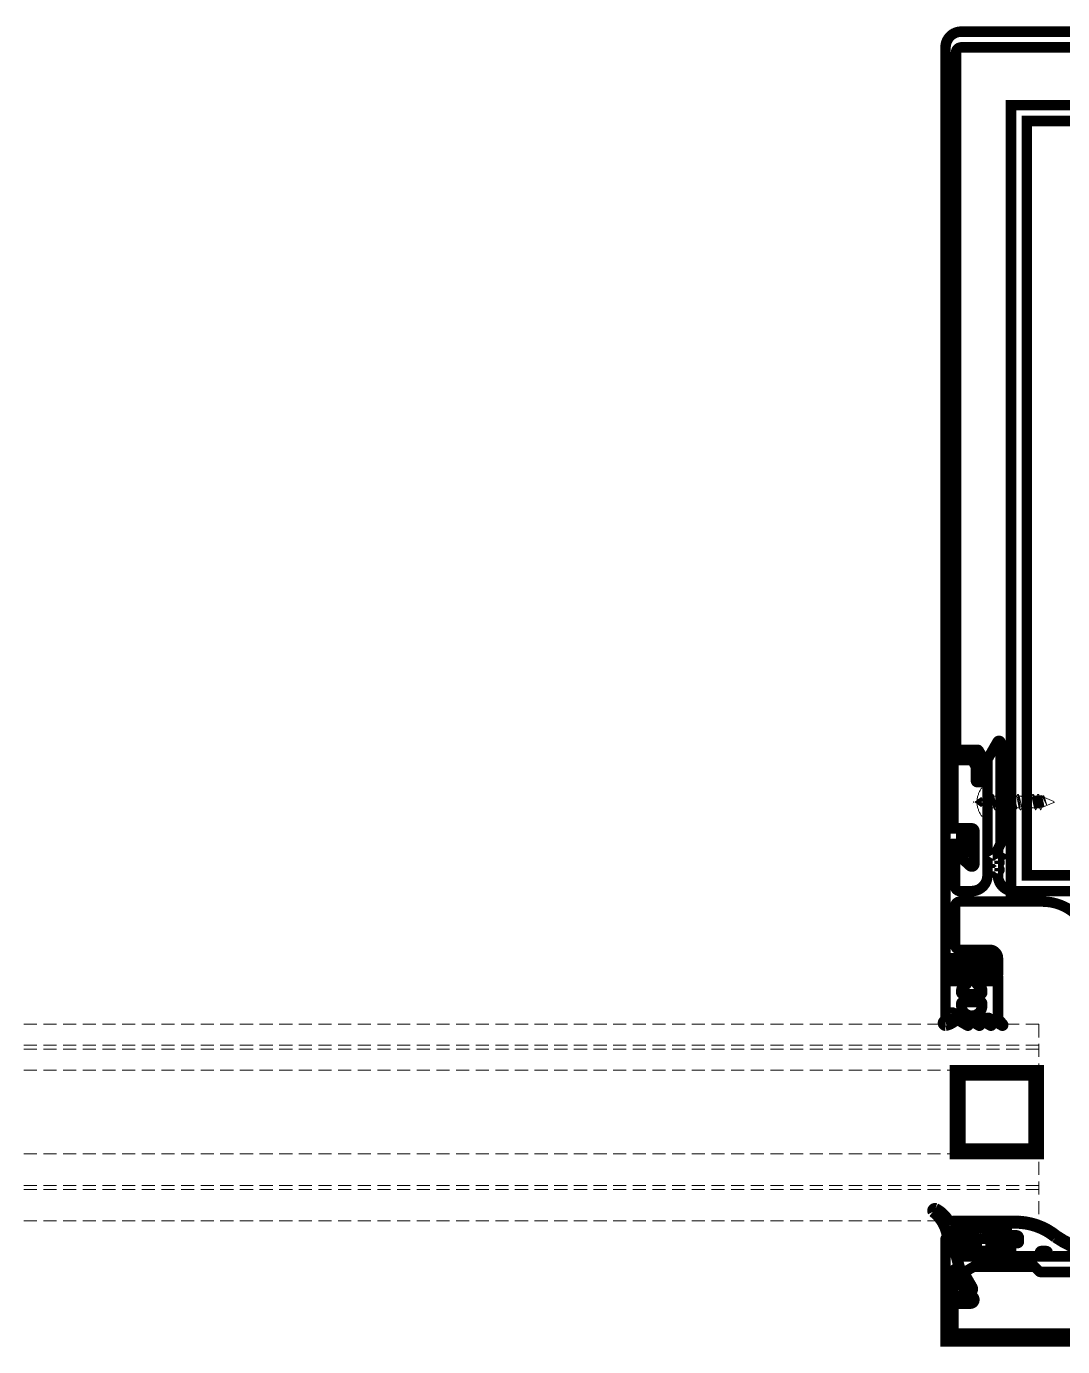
# Model space of a CAD drawing. Extents: x -1457 to 23780, y -2071 to 4205.
# Drawn here: x 8780.04 to 8799.82, y 319.9 to 345.1 of the extents above; entities that cross this region are included whole.
import ezdxf

# ---------------------------------------------------------------- set-up
doc = ezdxf.new("R2010")
doc.units = 0
doc.header["$MEASUREMENT"] = 0
doc.linetypes.add('HIDDEN', pattern=[0.375, 0.25, -0.125])
doc.layers.add('M-TEFRIS2-015', color=129, linetype='Continuous', lineweight=9)

msp = doc.modelspace()

# ---------------------------------------------------------------- hatches: boundary and pattern name
at = {"layer": 'M-TEFRIS2-015', "linetype": 'HIDDEN', "lineweight": 0}
h = msp.add_hatch(dxfattribs=at)
h.set_pattern_fill('LINE', color=256, scale=0.6666666666715167, angle=585.0000000000001, style=0)
h.set_pattern_definition([(134.9999999999999, (8854.915904168663, 201.4081255968049), (0.0589255650993077, 0.0589255650993076), [])])
edge = h.paths.add_edge_path()
edge.add_arc((8797.10922058908, 321.9836840170901), 0.6254947507205308, 382.66119677713436, 422.7999977533498, ccw=False)
edge.add_arc((8797.830294951296, 322.2981064521773), 0.1615246373840444, 207.0399911032214, 269.8973059514558)
edge.add_line((8797.830005442887, 322.1365820742431), (8797.910652027198, 322.1365820742431))
edge.add_line((8797.910652027196, 322.1365820742431), (8797.924402523015, 322.1365820742431))
edge.add_line((8797.924402523016, 322.1365820742431), (8797.93164846943, 322.1371098492418))
edge.add_line((8797.931648469425, 322.1371098492418), (8797.939093265606, 322.1387879084432))
edge.add_line((8797.939093265612, 322.1387879084432), (8797.946465823976, 322.1417131596427))
edge.add_line((8797.946465823972, 322.1417131596427), (8797.953457870053, 322.1458906184416))
edge.add_line((8797.953457870053, 322.1458906184416), (8797.959757355353, 322.1512284970413))
edge.add_line((8797.959757355355, 322.1512284970413), (8797.965093743012, 322.1575264912426))
edge.add_line((8797.965093743007, 322.1575264912426), (8797.969271235424, 322.1645185710404))
edge.add_line((8797.969271235423, 322.1645185710404), (8797.972195832124, 322.1718904750414))
edge.add_line((8797.972195832126, 322.1718904750378), (8797.974402523005, 322.1865820742387))
edge.add_line((8797.974402523003, 322.1865820742423), (8797.974402523003, 322.2623429011182))
edge.add_line((8797.974402523003, 322.2623429011182), (8797.974613679042, 322.2652414445183))
edge.add_line((8797.974613679047, 322.2652414445183), (8797.97528509773, 322.2682203535187))
edge.add_line((8797.975285097722, 322.2682203535187), (8797.97645504648, 322.2711687185183))
edge.add_line((8797.97645504649, 322.2711687185183), (8797.97812602087, 322.2739656945196))
edge.add_line((8797.978126020867, 322.2739656945196), (8797.980260793933, 322.2764838863186))
edge.add_line((8797.980260793933, 322.2764838863186), (8797.982780288714, 322.2786203175165))
edge.add_line((8797.982780288716, 322.2786203175165), (8797.985577054533, 322.2802914225176))
edge.add_line((8797.98557705453, 322.2802914225176), (8797.988525903125, 322.2814621691177))
edge.add_line((8797.988525903129, 322.2814621691141), (8797.994402217832, 322.2823441219152))
edge.add_line((8797.994402217828, 322.2823441219189), (8798.07440252301, 322.2823441219189))
edge.add_line((8798.074402523014, 322.2823441219189), (8798.07730094029, 322.2821333361171))
edge.add_line((8798.077300940287, 322.2821333361171), (8798.08027914361, 322.2814605313179))
edge.add_line((8798.080279143605, 322.2814605313179), (8798.083228342364, 322.2802906605175))
edge.add_line((8798.083228342372, 322.2802906605139), (8798.086024956332, 322.2786207467143))
edge.add_line((8798.086024956332, 322.2786207467179), (8798.088545041695, 322.2764857935181))
edge.add_line((8798.08854504169, 322.2764857935144), (8798.090679243207, 322.2739664597138))
edge.add_line((8798.090679243203, 322.2739664597175), (8798.092350382623, 322.2711686203183))
edge.add_line((8798.092350382634, 322.2711686203183), (8798.093519983857, 322.2682196911192))
edge.add_line((8798.093519983857, 322.2682196911192), (8798.094402217837, 322.2623444271194))
edge.add_line((8798.094402217826, 322.2623444271194), (8798.094402217826, 322.1865820742423))
edge.add_line((8798.094402217826, 322.1865820742423), (8798.094930308605, 322.179336047644))
edge.add_line((8798.09493030861, 322.179336047644), (8798.096609746013, 322.1718904750414))
edge.add_line((8798.09660974601, 322.1718904750378), (8798.099534099047, 322.1645185710368))
edge.add_line((8798.099534099045, 322.1645185710404), (8798.103711690146, 322.1575264912426))
edge.add_line((8798.103711690144, 322.1575264912426), (8798.109047262982, 322.1512284970413))
edge.add_line((8798.109047262984, 322.1512284970413), (8798.115347563082, 322.1458906184416))
edge.add_line((8798.115347563087, 322.1458906184416), (8798.122339510513, 322.1417131596427))
edge.add_line((8798.122339510517, 322.1417131596427), (8798.129712312531, 322.1387879084432))
edge.add_line((8798.129712312524, 322.1387879084432), (8798.144402217824, 322.1365820742431))
edge.add_line((8798.144402217826, 322.1365820742431), (8798.151648470426, 322.1371098492418))
edge.add_line((8798.151648470428, 322.1371098492418), (8798.159093534212, 322.1387879084432))
edge.add_line((8798.159093534208, 322.1387879084432), (8798.166466290486, 322.1417131596427))
edge.add_line((8798.166466290488, 322.1417131596427), (8798.173458464851, 322.1458906184416))
edge.add_line((8798.173458464846, 322.1458906184416), (8798.179757983826, 322.1512284970413))
edge.add_line((8798.179757983826, 322.1512284970413), (8798.185094337803, 322.1575264912426))
edge.add_line((8798.185094337812, 322.1575264912426), (8798.189271701955, 322.1645185710404))
edge.add_line((8798.18927170195, 322.1645185710404), (8798.19219610073, 322.1718904750414))
edge.add_line((8798.192196100736, 322.1718904750378), (8798.194402217832, 322.1865820742387))
edge.add_line((8798.194402217825, 322.1865820742423), (8798.194402217825, 322.2623429011182))
edge.add_line((8798.194402217825, 322.2623429011182), (8798.194613624004, 322.2652410933188))
edge.add_line((8798.19461362401, 322.2652410933188), (8798.19528566013, 322.2682178627183))
edge.add_line((8798.195285660127, 322.2682178627183), (8798.196455375233, 322.2711677285188))
edge.add_line((8798.196455375228, 322.2711677285151), (8798.198126458681, 322.2739644447138))
edge.add_line((8798.198126458685, 322.2739644447174), (8798.200260419186, 322.2764862641197))
edge.add_line((8798.200260419184, 322.2764862641197), (8798.202780736847, 322.2786187229176))
edge.add_line((8798.202780736849, 322.2786187229176), (8798.205577400628, 322.2802897539186))
edge.add_line((8798.205577400624, 322.2802897539186), (8798.208526484685, 322.2814586873174))
edge.add_line((8798.208526484686, 322.2814586873174), (8798.214401912646, 322.2823425959177))
edge.add_line((8798.214401912648, 322.2823425959177), (8798.29440221783, 322.2823425959177))
edge.add_line((8798.294402217834, 322.2823425959177), (8798.297300858932, 322.2821313149179))
edge.add_line((8798.297300858929, 322.2821313149179), (8798.300279159212, 322.2814586873174))
edge.add_line((8798.300279159208, 322.2814586873174), (8798.303228292709, 322.2802897539186))
edge.add_line((8798.303228292712, 322.2802897539186), (8798.306025317706, 322.2786187229176))
edge.add_line((8798.306025317712, 322.2786187229176), (8798.308545009191, 322.2764862641197))
edge.add_line((8798.308545009191, 322.2764862641197), (8798.310679950971, 322.2739644447174))
edge.add_line((8798.310679950966, 322.2739644447174), (8798.312351014069, 322.2711677285188))
edge.add_line((8798.312351014074, 322.2711677285151), (8798.313520993996, 322.2682178627147))
edge.add_line((8798.313520993996, 322.2682178627183), (8798.314403438535, 322.2623429011182))
edge.add_line((8798.314403438526, 322.2623429011182), (8798.314403438526, 322.1865820742423))
edge.add_line((8798.314403438526, 322.1865820742423), (8798.314931340523, 322.179336047644))
edge.add_line((8798.314931340532, 322.179336047644), (8798.316610620737, 322.1718904750414))
edge.add_line((8798.316610620734, 322.1718904750378), (8798.319534843953, 322.1645185710368))
edge.add_line((8798.319534843955, 322.1645185710404), (8798.323712355952, 322.1575264912426))
edge.add_line((8798.32371235595, 322.1575264912426), (8798.32904789147, 322.1512284970413))
edge.add_line((8798.329047891468, 322.1512284970413), (8798.335348228906, 322.1458906184416))
edge.add_line((8798.335348228906, 322.1458906184416), (8798.342340255407, 322.1417131596427))
edge.add_line((8798.342340255405, 322.1417131596427), (8798.349713187245, 322.1387879084432))
edge.add_line((8798.34971318725, 322.1387879084432), (8798.364403438536, 322.1365820742431))
edge.add_line((8798.364403438538, 322.1365820742431), (8798.371649502356, 322.1371098492418))
edge.add_line((8798.37164950235, 322.1371098492418), (8798.379094408929, 322.1387879084432))
edge.add_line((8798.379094408934, 322.1387879084432), (8798.386467035394, 322.1417131596427))
edge.add_line((8798.386467035387, 322.1417131596427), (8798.393459130646, 322.1458906184416))
edge.add_line((8798.393459130653, 322.1458906184416), (8798.399758612315, 322.1512284970413))
edge.add_line((8798.39975861231, 322.1512284970413), (8798.405095003605, 322.1575264912426))
edge.add_line((8798.405095003607, 322.1575264912426), (8798.409272446854, 322.1645185710404))
edge.add_line((8798.409272446848, 322.1645185710404), (8798.412196975447, 322.1718904750414))
edge.add_line((8798.412196975449, 322.1718904750378), (8798.414403438524, 322.1865820742387))
edge.add_line((8798.414403438524, 322.1865820742423), (8798.414403438524, 322.2623444271194))
edge.add_line((8798.414403438524, 322.2623444271194), (8798.414614753965, 322.2652421089188))
edge.add_line((8798.414614753963, 322.2652421089188), (8798.415286053028, 322.2682211385181))
edge.add_line((8798.415286053034, 322.2682211385145), (8798.416455597955, 322.2711707405142))
edge.add_line((8798.416455597957, 322.2711707405142), (8798.418126499693, 322.2739672819152))
edge.add_line((8798.418126499691, 322.2739672819152), (8798.420260923089, 322.2764861583128))
edge.add_line((8798.42026092309, 322.2764861583164), (8798.422780399194, 322.2786215365195))
edge.add_line((8798.42278039919, 322.2786215365195), (8798.425576887706, 322.2802927263183))
edge.add_line((8798.425576887714, 322.2802927263147), (8798.42852582472, 322.2814619203164))
edge.add_line((8798.42852582472, 322.2814619203164), (8798.434401607477, 322.2823441219152))
edge.add_line((8798.43440160747, 322.2823441219189), (8798.514401912653, 322.2823456477199))
edge.add_line((8798.514401912656, 322.2823456477199), (8798.51730010151, 322.2821357937173))
edge.add_line((8798.517300101512, 322.2821357937137), (8798.520278518617, 322.2814622839142))
edge.add_line((8798.520278518614, 322.2814622839178), (8798.523227742373, 322.2802926657168))
edge.add_line((8798.523227742375, 322.2802926657168), (8798.526024169336, 322.2786240495188))
edge.add_line((8798.526024169336, 322.2786240495188), (8798.528544549114, 322.2764885777178))
edge.add_line((8798.52854454911, 322.2764885777142), (8798.530678825191, 322.273969748916))
edge.add_line((8798.530678825187, 322.273969748916), (8798.53235050217, 322.2711706019145))
edge.add_line((8798.532350502177, 322.2711706019181), (8798.533520394314, 322.2682214185188))
edge.add_line((8798.533520394309, 322.2682214185188), (8798.53440313335, 322.2623459529168))
edge.add_line((8798.534403133359, 322.2623459529168), (8798.534403133359, 322.1865820742423))
edge.add_line((8798.534403133359, 322.1865820742423), (8798.534931051618, 322.179336047644))
edge.add_line((8798.534931051616, 322.179336047644), (8798.536610350557, 322.1718904750414))
edge.add_line((8798.53661035055, 322.1718904750378), (8798.539534579691, 322.1645185710368))
edge.add_line((8798.539534579697, 322.1645185710404), (8798.543712098512, 322.1575264912426))
edge.add_line((8798.543712098513, 322.1575264912426), (8798.549047626117, 322.1512284970413))
edge.add_line((8798.549047626113, 322.1512284970413), (8798.555347971453, 322.1458906184416))
edge.add_line((8798.555347971456, 322.1458906184416), (8798.562339991155, 322.1417131596427))
edge.add_line((8798.562339991146, 322.1417131596427), (8798.56971291707, 322.1387879084432))
edge.add_line((8798.569712917077, 322.1387879084432), (8798.584403133358, 322.1365820742431))
edge.add_line((8798.584403133358, 322.1365820742431), (8798.591649213417, 322.1371098492418))
edge.add_line((8798.591649213411, 322.1371098492418), (8798.599094138748, 322.1387879084432))
edge.add_line((8798.599094138748, 322.1387879084432), (8798.60646677113, 322.1417131596427))
edge.add_line((8798.606466771138, 322.1417131596427), (8798.613458873215, 322.1458906184416))
edge.add_line((8798.613458873204, 322.1458906184416), (8798.61975834695, 322.1512284970413))
edge.add_line((8798.619758346957, 322.1512284970413), (8798.625094746176, 322.1575264912426))
edge.add_line((8798.62509474617, 322.1575264912426), (8798.629272182592, 322.1645185710404))
edge.add_line((8798.6292721826, 322.1645185710404), (8798.632196705275, 322.1718904750414))
edge.add_line((8798.632196705275, 322.1718904750378), (8798.634403133354, 322.1865820742387))
edge.add_line((8798.634403133346, 322.1865820742423), (8798.634403133346, 322.262364263519))
edge.add_line((8798.634403133346, 322.262364263519), (8798.634613924569, 322.2652613007194))
edge.add_line((8798.634613924578, 322.2652613007194), (8798.63528497116, 322.2682360803192))
edge.add_line((8798.635284971155, 322.2682360803192), (8798.63645322407, 322.2711832427194))
edge.add_line((8798.636453224066, 322.2711832427194), (8798.638121736189, 322.2739796197166))
edge.add_line((8798.638121736189, 322.2739796197129), (8798.640253437112, 322.2764980645152))
edge.add_line((8798.640253437112, 322.2764980645152), (8798.64277006131, 322.2786329151131))
edge.add_line((8798.642770061317, 322.2786329151131), (8798.645563856375, 322.2803036167134))
edge.add_line((8798.645563856373, 322.280303616717), (8798.648509887114, 322.2814751373189))
edge.add_line((8798.648509887116, 322.2814751373153), (8798.654381465876, 322.2823639583148))
edge.add_line((8798.654381465876, 322.2823639583148), (8798.734381771059, 322.2824494075139))
edge.add_line((8798.734381771052, 322.2824494075176), (8798.737281736767, 322.282242314519))
edge.add_line((8798.737281736765, 322.2822423145153), (8798.74026228243, 322.2815722897139))
edge.add_line((8798.740262282441, 322.2815722897139), (8798.743214432518, 322.2804039917137))
edge.add_line((8798.74321443251, 322.2804039917173), (8798.746014364555, 322.278734250518))
edge.add_line((8798.746014364562, 322.278734250518), (8798.748537193878, 322.2766009073166))
edge.add_line((8798.748537193876, 322.276600907313), (8798.750674596975, 322.2740789905147))
edge.add_line((8798.750674596975, 322.2740789905147), (8798.752347853277, 322.2712803161157))
edge.add_line((8798.752347853277, 322.2712803161157), (8798.753519017258, 322.2683296997129))
edge.add_line((8798.753519017258, 322.2683296997166), (8798.754402828194, 322.2624497127181))
edge.add_line((8798.754402828192, 322.2624497127144), (8798.754402828192, 322.0107144357644))
edge.add_arc((8798.724402828188, 322.010714435768), 0.0299999999983993, 269.99999999999994, 360, ccw=False)
edge.add_line((8798.724402828188, 321.9807144357692), (8798.540229888522, 321.9807144357692))
edge.add_line((8798.54022988853, 321.9807144357692), (8798.54022988853, 321.8107144357709))
edge.add_line((8798.54022988853, 321.8107144357709), (8798.61521629163, 321.7911839868975))
edge.add_arc((8798.602614060092, 321.7427982063346), 0.0500000000016979, 327.9605935086705, 435.4014640604238, ccw=False)
edge.add_arc((8798.560229888513, 321.7693233265054), 0.1000000000096152, 296.3877999626419, 327.960593512649, ccw=False)
edge.add_arc((8798.310229888517, 322.2732144357724), 0.6625000000053745, 243.61220003876122, 296.3877999612387, ccw=False)
edge.add_arc((8798.060229888531, 321.7693233264945), 0.1000000000019964, 212.0394064820503, 243.6122000308444, ccw=False)
edge.add_arc((8798.017845716953, 321.7427982063309), 0.0500000000069265, 104.59853593852549, 212.0394064833725, ccw=False)
edge.add_line((8798.005243485419, 321.7911839868975), (8798.080229888512, 321.8107144357709))
edge.add_line((8798.080229888516, 321.8107144357709), (8798.080229888516, 321.9807144357692))
edge.add_line((8798.080229888516, 321.9807144357692), (8797.660229888515, 321.9807144357692))
edge.add_arc((8797.660229888526, 322.0307144357648), 0.0499999999949068, 193.1597880743703, 269.9999999916623, ccw=False)
edge.add_arc((8796.862200140315, 321.875303753015), 0.7630586476258935, 370.8798435970469, 411.3381814125703)
edge.add_arc((8797.382204035537, 322.4931723730042), 0.0485886091209949, 74.56828593339918, 206.9707303244379, ccw=False)
edge = h.paths.add_edge_path(flags=16)
edge.add_arc((8798.21022988853, 321.782605199267), 0.0299999999977899, 179.999999993052, 259.1759609296883, ccw=False)
edge.add_line((8798.180229888525, 321.7826051992706), (8798.180229888525, 321.9507144357667))
edge.add_arc((8798.21022988853, 321.9507144357704), 0.0299999999983993, 90, 180.000000006948, ccw=False)
edge.add_line((8798.21022988853, 321.9807144357692), (8798.410229888523, 321.9807144357692))
edge.add_arc((8798.410229888526, 321.9507144357704), 0.0299999999983993, 359.9999999930519, 450, ccw=False)
edge.add_line((8798.44022988852, 321.9507144357667), (8798.44022988852, 321.7826051992706))
edge.add_arc((8798.410229888515, 321.782605199267), 0.0300000000056753, 280.82403907031164, 360.000000006948, ccw=False)
edge.add_arc((8798.310229888528, 322.3056312502267), 0.5624999999791568, 259.1759609414076, 280.82403905859235, ccw=False)

# ---------------------------------------------------------------- linework, layer by layer
for p, q in [((8798.274310872197, 330.5654018357382), (8798.383333292202, 330.5654018357382)), ((8798.390319335445, 330.441343432245), (8798.383332752304, 330.441343432245)), ((8798.383333292202, 330.0242018357458), (8798.383333292202, 330.5654018357382)), ((8798.430551531985, 330.148260310536), (8798.383333262947, 330.4352227062664)), ((8798.390319335445, 330.441343432245), (8798.438544923403, 330.148260310536)), ((8798.41031701016, 330.4067061151218), (8798.390319335445, 330.441343432245)), ((8798.458778620932, 330.4067061151218), (8798.41031701016, 330.4067061151218)), ((8798.458542476, 330.1828976276593), (8798.41031701016, 330.4067061151218)), ((8798.478776417765, 330.441343432245), (8798.458778620932, 330.4067061151218)), ((8798.45877874305, 330.4067061151218), (8798.507004208888, 330.1828976276593)), ((8798.486769626008, 330.441343432245), (8798.478776417765, 330.441343432245)), ((8798.527001822547, 330.148260310536), (8798.478776417765, 330.441343432245)), ((8798.506767300723, 330.4067061151218), (8798.486769626008, 330.441343432245)), ((8798.486769626008, 330.441343432245), (8798.534995213964, 330.148260310536)), ((8798.555228942023, 330.4067061151218), (8798.506767300723, 330.4067061151218)), ((8798.554992766563, 330.1828976276593), (8798.506767300723, 330.4067061151218)), ((8798.575226738856, 330.441343432245), (8798.555228942023, 330.4067061151218)), ((8798.55522906414, 330.4067061151218), (8798.60345452998, 330.1828976276593)), ((8798.583219947099, 330.441343432245), (8798.575226738856, 330.441343432245)), ((8798.623452143638, 330.148260310536), (8798.575226738856, 330.441343432245)), ((8798.603217621814, 330.4067061151218), (8798.583219947099, 330.441343432245)), ((8798.583219947099, 330.441343432245), (8798.631445535055, 330.148260310536)), ((8798.651443087654, 330.1828976276593), (8798.603217621814, 330.4067061151218)), ((8798.651679263114, 330.4067061151218), (8798.603217621814, 330.4067061151218)), ((8798.671677059947, 330.441343432245), (8798.651679263114, 330.4067061151218)), ((8798.651679385232, 330.4067061151218), (8798.699904851072, 330.1828976276593)), ((8798.656118263998, 330.4067061151218), (8798.844580454826, 330.4067061151181)), ((8798.67967026819, 330.441343432245), (8798.671677059947, 330.441343432245)), ((8798.719902464729, 330.148260310536), (8798.671677059947, 330.441343432245)), ((8798.699667942905, 330.4067061151218), (8798.67967026819, 330.441343432245)), ((8798.67967026819, 330.441343432245), (8798.727895856146, 330.148260310536)), ((8798.747893408745, 330.1828976276593), (8798.699667942905, 330.4067061151218)), ((8798.748129584204, 330.4067061151218), (8798.699667942905, 330.4067061151218)), ((8798.76812738104, 330.441343432245), (8798.748129584204, 330.4067061151218)), ((8798.748129706322, 330.4067061151218), (8798.796355172162, 330.1828976276593)), ((8798.77612058928, 330.441343432245), (8798.76812738104, 330.441343432245)), ((8798.81635278582, 330.148260310536), (8798.76812738104, 330.441343432245)), ((8798.796118263996, 330.4067061151218), (8798.77612058928, 330.441343432245)), ((8798.77612058928, 330.441343432245), (8798.824346177236, 330.148260310536)), ((8798.844343729836, 330.1828976276593), (8798.796118263996, 330.4067061151218)), ((8798.864578129542, 330.441343432245), (8798.844580454826, 330.4067061151181)), ((8798.844580454826, 330.4067061151181), (8798.892806042782, 330.1828976276593)), ((8798.864578129542, 330.441343432245), (8798.87257152096, 330.441343432245)), ((8798.91280365644, 330.148260310536), (8798.864578129542, 330.441343432245)), ((8798.892569134618, 330.4067061151218), (8798.87257152096, 330.441343432245)), ((8798.87257152096, 330.441343432245), (8798.92079692574, 330.148260310536)), ((8798.941030775917, 330.4067061151218), (8798.892569134618, 330.4067061151218)), ((8798.940794600458, 330.1828976276593), (8798.892569134618, 330.4067061151218)), ((8798.961028511692, 330.441343432245), (8798.941030775917, 330.4067061151218)), ((8798.941030898035, 330.4067061151218), (8798.989256302815, 330.1828976276593)), ((8799.009253977532, 330.148260310536), (8798.961028511692, 330.441343432245)), ((8798.969021780993, 330.441343432245), (8798.961028511692, 330.441343432245)), ((8798.969021780993, 330.441343432245), (8799.017247368949, 330.148260310536)), ((8798.989019455708, 330.4067061151218), (8798.969021780993, 330.441343432245)), ((8799.037244921548, 330.1828976276593), (8798.989019455708, 330.4067061151218)), ((8799.03748109701, 330.4067061151218), (8798.989019455708, 330.4067061151218)), ((8799.057478771725, 330.441343432245), (8799.037481097008, 330.4067061151181)), ((8799.037481097008, 330.4067061151181), (8799.085706684966, 330.1828976276593)), ((8799.057478771725, 330.441343432245), (8799.065472163142, 330.441343432245)), ((8799.105704298623, 330.148260310536), (8799.057478771725, 330.441343432245)), ((8799.085469776799, 330.4067061151218), (8799.065472163142, 330.441343432245)), ((8799.065472163142, 330.441343432245), (8799.113697567924, 330.148260310536)), ((8799.085469776799, 330.4067061151218), (8799.13393196763, 330.4067061151181)), ((8799.133695242639, 330.1828976276593), (8799.085469776799, 330.4067061151218)), ((8799.153929642345, 330.441343432245), (8799.13393196763, 330.4067061151181)), ((8799.13393196763, 330.4067061151181), (8799.182157555586, 330.1828976276593)), ((8799.202155169243, 330.148260310536), (8799.153929642345, 330.441343432245)), ((8799.153929642345, 330.441343432245), (8799.161923033762, 330.441343432245)), ((8799.161923033762, 330.441343432245), (8799.210148438544, 330.148260310536)), ((8799.181920647421, 330.4067061151218), (8799.161923033762, 330.441343432245)), ((8799.23014611326, 330.1828976276593), (8799.181920647421, 330.4067061151218)), ((8799.230382532955, 330.4067061151218), (8799.181920647421, 330.4067061151218)), ((8799.25038026873, 330.441343432245), (8799.230382532955, 330.4067061151218)), ((8799.230382655072, 330.4067061151218), (8799.278608181972, 330.1828976276593)), ((8799.298605856688, 330.148260310536), (8799.25038026873, 330.441343432245)), ((8799.25038026873, 330.441343432245), (8799.25837353803, 330.441343432245)), ((8799.25837353803, 330.441343432245), (8799.30659900387, 330.148260310536)), ((8799.278371212748, 330.4067061151218), (8799.25837353803, 330.441343432245)), ((8799.326596678586, 330.1828976276593), (8799.278371212748, 330.4067061151218)), ((8799.326833098281, 330.4067061151218), (8799.278371212748, 330.4067061151218)), ((8799.346831444645, 330.441343432245), (8799.326833098281, 330.4067061151218)), ((8799.395056788368, 330.148260310536), (8799.346831444645, 330.441343432245)), ((8799.354824103357, 330.441343432245), (8799.346831444645, 330.441343432245)), ((8799.354824103357, 330.441343432245), (8799.403049691315, 330.148260310536)), ((8799.374822205486, 330.4067061151218), (8799.354824103357, 330.441343432245)), ((8799.423047304972, 330.1828976276593), (8799.374822205486, 330.4067061151218)), ((8799.392392121032, 330.4067061151218), (8799.374822205486, 330.4067061151218)), ((8799.431344402888, 330.3930854220598), (8799.392392121032, 330.4067061151218)), ((8799.443281887854, 330.4137613379899), (8799.431344402888, 330.3930854220598)), ((8799.431344402888, 330.3930854220598), (8799.519498480886, 330.2273415995514)), ((8799.459230631053, 330.3406556300433), (8799.443281887854, 330.4137613379899)), ((8799.451274973977, 330.4137613379899), (8799.443281887854, 330.4137613379899)), ((8799.471272648694, 330.3791261579245), (8799.451274973977, 330.4137613379899)), ((8799.451274973977, 330.4137613379899), (8799.472782694014, 330.3151753630555)), ((8799.519498480886, 330.2273415995514), (8799.471272648694, 330.3791261579245)), ((8799.651208674682, 330.3048619201982), (8799.471272648694, 330.3791261579245)), ((8798.383333289197, 330.3092252375063), (8798.410553918327, 330.1828976276593)), ((8798.410554101503, 330.1828976276593), (8798.383333315516, 330.1828976219876)), ((8798.410553918327, 330.1828976276593), (8798.430551531985, 330.148260310536)), ((8798.410554101503, 330.1828976276593), (8798.430551531985, 330.148260310536)), ((8798.430551531985, 330.148260310536), (8798.438544923403, 330.148260310536)), ((8798.438544923403, 330.148260310536), (8798.458542476, 330.1828976276593)), ((8798.507004099814, 330.1828981338658), (8798.458542768254, 330.1828981338658)), ((8798.507004208888, 330.1828976276593), (8798.527001822547, 330.148260310536)), ((8798.507004392066, 330.1828976276593), (8798.527001822547, 330.148260310536)), ((8798.527001822547, 330.148260310536), (8798.534995213964, 330.148260310536)), ((8798.534995213964, 330.148260310536), (8798.554992766563, 330.1828976276593)), ((8798.554992766563, 330.1828976276593), (8798.603454713157, 330.1828976276593)), ((8798.60345452998, 330.1828976276593), (8798.623452143638, 330.148260310536)), ((8798.603454713157, 330.1828976276593), (8798.623452143638, 330.148260310536)), ((8798.796355172162, 330.1828976276593), (8798.607893408745, 330.1828976276593)), ((8798.623452143638, 330.148260310536), (8798.631445535055, 330.148260310536)), ((8798.631445535055, 330.148260310536), (8798.651443087654, 330.1828976276593)), ((8798.651443087654, 330.1828976276593), (8798.699905034247, 330.1828976276593)), ((8798.651443087654, 330.1828976276593), (8798.699905034247, 330.1828976276593)), ((8798.699904851072, 330.1828976276593), (8798.719902464729, 330.148260310536)), ((8798.699905034247, 330.1828976276593), (8798.719902464729, 330.148260310536)), ((8798.719902464729, 330.148260310536), (8798.727895856146, 330.148260310536)), ((8798.727895856146, 330.148260310536), (8798.747893408745, 330.1828976276593)), ((8798.747893408745, 330.1828976276593), (8798.796355355338, 330.1828976276593)), ((8798.747893408745, 330.1828976276593), (8798.796355355338, 330.1828976276593)), ((8798.796355172162, 330.1828976276593), (8798.81635278582, 330.148260310536)), ((8798.796355355338, 330.1828976276593), (8798.81635278582, 330.148260310536)), ((8798.81635278582, 330.148260310536), (8798.824346177236, 330.148260310536)), ((8798.824346177236, 330.148260310536), (8798.844343729836, 330.1828976276593)), ((8798.844343729837, 330.1828976276593), (8798.892805920666, 330.1828976276593)), ((8798.844343729836, 330.1828976276593), (8798.892805676429, 330.1828976276593)), ((8798.892805920666, 330.1828976276593), (8798.91280365644, 330.148260310536)), ((8798.892806042782, 330.1828976276593), (8798.91280365644, 330.148260310536)), ((8798.91280365644, 330.148260310536), (8798.92079692574, 330.148260310536)), ((8798.92079692574, 330.148260310536), (8798.940794600458, 330.1828976276593)), ((8798.940794600458, 330.1828976276593), (8798.98925654705, 330.1828976276593)), ((8798.989256302815, 330.1828976276593), (8799.009253977532, 330.148260310536)), ((8798.98925654705, 330.1828976276593), (8799.009253977532, 330.148260310536)), ((8799.009253977532, 330.148260310536), (8799.017247368949, 330.148260310536)), ((8799.017247368949, 330.148260310536), (8799.037244921548, 330.1828976276593)), ((8799.085706684966, 330.1828976276593), (8799.037244921548, 330.1828976276593)), ((8799.085706562848, 330.1828976276593), (8799.105704298623, 330.148260310536)), ((8799.085706684966, 330.1828976276593), (8799.105704298623, 330.148260310536)), ((8799.105704298623, 330.148260310536), (8799.113697567924, 330.148260310536)), ((8799.113697567924, 330.148260310536), (8799.133695242639, 330.1828976276593)), ((8799.133695242639, 330.1828976276593), (8799.182157433468, 330.1828976276593)), ((8799.182157433468, 330.1828976276593), (8799.202155169243, 330.148260310536)), ((8799.182157555586, 330.1828976276593), (8799.202155169243, 330.148260310536)), ((8799.202155169243, 330.148260310536), (8799.210148438544, 330.148260310536)), ((8799.210148438544, 330.148260310536), (8799.23014611326, 330.1828976276593)), ((8799.23014611326, 330.1828976276593), (8799.278607998795, 330.1828976276593)), ((8799.278607998795, 330.1828976276593), (8799.298605856688, 330.148260310536)), ((8799.278608181972, 330.1828976276593), (8799.298605856688, 330.148260310536)), ((8799.298605856688, 330.148260310536), (8799.30659900387, 330.148260310536)), ((8799.30659900387, 330.148260310536), (8799.326596678586, 330.1828976276593)), ((8799.326596678586, 330.1828976276593), (8799.37505862518, 330.1828976276593)), ((8799.37505862518, 330.1828976276593), (8799.395056788368, 330.148260310536)), ((8799.395056788368, 330.148260310536), (8799.403049691315, 330.148260310536)), ((8799.403049691315, 330.148260310536), (8799.423047304972, 330.1828976276593)), ((8799.420899561484, 330.1928661493184), (8799.651208674682, 330.2847418225792)), ((8799.423047304972, 330.1828976276593), (8799.420899561484, 330.1928661493184)), ((8799.472782694014, 330.3151753630555), (8799.459230631053, 330.3406556300433)), ((8799.65834840294, 330.2948018713905), (8799.651208674682, 330.3048619201982)), ((8799.651208674682, 330.2847418225792), (8799.65834840294, 330.2948018713905)), ((8798.274310872197, 330.0242018357458), (8798.383333292202, 330.0242018357458)), ((8799.364492983676, 326.0531377379084), (8630.19886171343, 326.0531377379084)), ((8799.364492983676, 326.0531377379084), (8799.364492983676, 322.3011377379662)), ((8799.364492983676, 325.6531377379106), (8630.19886171343, 325.6531377379106)), ((8799.364492983676, 325.5771377379133), (8630.19886171343, 325.5771377379133)), ((8799.364492983676, 325.1771377379191), (8630.19886171343, 325.1771377379191)), ((8799.364492983676, 323.5771377379424), (8630.19886171343, 323.5771377379424)), ((8799.364492983676, 322.9771377379548), (8630.19886171343, 322.9771377379548)), ((8799.364492983676, 322.9011377379575), (8630.19886171343, 322.9011377379575)), ((8799.364492983676, 322.3011377379662), (8630.19886171343, 322.3011377379662))]:
    msp.add_line(p, q, dxfattribs=at)
at = {"layer": 'M-TEFRIS2-015', "linetype": 'HIDDEN', "lineweight": 0, "const_width": 0.2}
for points in [[(8803.783333331667, 344.9999994530699), (8797.883333331614, 344.9999994530699, 0.4142135623730951), (8797.583333331619, 344.699999453067), (8797.583333331619, 329.5225609099543, 0.4700431714390087), (8797.613333331623, 329.4948018499781), (8797.683333331617, 329.4948018499781, 0.4303272441157734), (8797.783333331627, 329.5925609099577), (8797.95333333162, 329.5925609099577), (8797.95333333162, 329.3125609099552), (8797.888333331619, 329.2750331424577, 0.5081417899848629), (8797.883161593612, 329.2268465030538), (8798.04971376827, 329.0755511144853, 0.6509713219855064), (8798.133333331622, 329.1125609099581), (8798.133333331622, 329.7425609099591, 0.4142135623730951), (8798.083333331622, 329.7925609099584), (8797.733333331616, 329.7925609099584), (8797.733333331616, 331.0925609099686), (8798.091978705112, 331.0925609099686), (8798.163333331626, 330.9689710714774), (8798.163333331626, 330.7025609099692, 0.4142135623729841), (8798.19333333162, 330.6725609099631), (8798.230542769708, 330.6725609099631, 0.2679491924310548), (8798.25652353182, 330.6875609099661), (8798.359314093743, 330.8655993857355, 0.1316524975873909), (8798.363333331623, 330.8805993857386), (8798.363333331623, 331.0145224341868, 0.1316524975873767), (8798.359314093732, 331.0295224341899), (8798.216109012981, 331.2775609099699, 0.2679491924311388), (8798.19012825087, 331.2925609099657), (8797.783333331627, 331.2925609099657), (8797.783333331627, 344.5999994530684, -0.4142135623730951), (8797.883333331614, 344.699999453067), (8803.783333331667, 344.699999453067)], [(8800.383333331636, 327.4448018499643, 0.4142135623730951), (8799.433333331637, 328.3948018499686), (8797.86333333162, 328.3948018499686, 0.4142135623730951), (8797.76333333162, 328.2948018499665), (8797.76333333162, 327.5748018499653, 0.4142135623730951), (8797.86333333162, 327.4748018499631), (8798.423333331632, 327.4748018499631, -0.4142135623730951), (8798.583333331626, 327.3148018499633), (8798.583333331626, 326.9948018499599, -0.4142135623730284), (8798.483333331616, 326.8948018499577), (8798.383333331629, 326.8948018499577, -0.4142135623730284), (8798.28333333162, 326.9948018499599), (8798.28333333162, 327.0148018499567), (8798.433333331628, 327.0148018499567), (8798.433333331628, 327.3148018499633), (8798.113333331627, 327.3148018499633), (8798.083333331622, 327.3448018499621), (8798.053333331618, 327.3148018499633), (8797.733333331616, 327.3148018499669), (8797.733333331616, 327.014801849964), (8797.883333331614, 327.0148018499567), (8797.883333331614, 326.9948018499599, -0.4142135623730951), (8797.783333331627, 326.8948018499577), (8797.613333331623, 326.8948018499577, -0.4142135623735391), (8797.583333331619, 326.9248018499566), (8797.583333331619, 328.3948018499686), (8797.583333331619, 329.4648018499793, -0.4142135623733171), (8797.613333331623, 329.4948018499781), (8797.833333331626, 329.4948018499781, -0.4142135623730951), (8797.933333331624, 329.3948018499759), (8797.933333331624, 329.3748018499755, -0.4142135623726511), (8797.90333333162, 329.3448018499766), (8797.76333333162, 329.3448018499766), (8797.76333333162, 328.6948018499716, 0.4142135623730951), (8797.86333333162, 328.594801849973), (8798.083333331622, 328.594801849973, 0.4142135623730506), (8798.383333331629, 328.8948018499723), (8798.383333331629, 330.2648018499858), (8798.413333331622, 330.2948018499847), (8798.383333331629, 330.3248018499835), (8798.383333331629, 331.1117891480899), (8798.57735256951, 331.4478403257635, -0.767326987979387), (8798.633333331625, 331.4328403257641), (8798.633333331625, 329.4972713576317), (8798.583333331626, 329.3948018499759), (8798.583333331626, 329.2706943889207), (8798.61333333162, 329.2533738808452), (8798.583333331626, 329.236053372766), (8798.583333331626, 329.1733738808434, -0.9999999999999998), (8798.583333331626, 329.1133738808421), (8798.583333331626, 329.033373880844, -0.9999999999999998), (8798.583333331626, 328.9733738808427), (8798.583333331626, 328.8948018499723, 0.4142135623730951), (8798.883333331622, 328.594801849973), (8800.83333333164, 328.594801849973)], [(8804.083333331662, 322.2982387463417), (8804.083333331662, 322.2482387463424), (8803.285102380582, 322.2482387463424, 0.1022802633145562), (8801.989044326356, 321.980313595639, -0.152313128437638), (8800.833252924474, 321.6198670843405, -0.1523131284414806), (8799.677461522593, 321.980313595639, 0.1591083345583949), (8798.988412697352, 322.2482387463424), (8797.811127494928, 322.2482387463424), (8797.811127494928, 322.2982387463417), (8798.989780618886, 322.2982387463417, -0.1589671073422844), (8799.707539785324, 322.0203067287002, 0.1520535596540487), (8800.833252924474, 321.6698670843398, 0.1529437832241588), (8801.964641453254, 322.0242340495788, -0.1026599640168839), (8803.285102380582, 322.2982387463417), (8804.083333331662, 322.2982387463417)], [(8800.003333331637, 321.3240082339507), (8799.395759738516, 321.3240082339507, -0.198912367379658), (8799.37454653507, 321.3327950305138), (8799.283333331628, 321.4240082339529), (8798.119935871995, 321.4240082339529), (8797.93225638007, 321.3156514287584), (8798.09341977875, 321.0365082339522, -1), (8797.963515968177, 320.9615082339478), (8797.747352569504, 321.335914223182, -0.4142135623730951), (8797.758333331616, 321.3768949852929), (8797.849914318207, 321.4297692925502), (8797.71587798946, 321.9299996815062, -0.4931454260313039), (8797.788013288846, 322.0240082339551), (8797.983333331624, 322.0240082339551, -0.4142135623730951), (8798.033333331623, 321.9740082339558), (8798.033333331623, 321.9040082339561, -0.4142135623730951), (8798.003333331619, 321.8740082339536), (8797.88617227968, 321.8740082339536), (8797.95315957777, 321.6240082339536), (8798.683333331624, 321.6240082339536), (8798.683333331624, 321.8740082339536), (8798.56333333162, 321.8740082339536, -0.4142135623730951), (8798.533333331627, 321.9040082339561), (8798.533333331627, 321.9740082339558, -0.4142135623730951), (8798.583333331626, 322.0240082339551), (8798.933333331634, 322.0240082339551, -0.4142135623730951), (8798.983333331633, 321.9740082339558), (8798.983333331633, 321.9040082339561, -0.4142135623730951), (8798.953333331629, 321.8740082339536), (8798.833333331622, 321.8740082339536), (8798.833333331622, 321.6240082339536), (8799.383333331627, 321.6240082339536), (8799.383333331627, 321.6940082339534, -0.4142135623730951), (8799.413333331631, 321.7240082339558), (8799.503333331631, 321.7240082339558, -0.4142135623730951), (8799.533333331636, 321.6940082339534), (8799.533333331636, 321.6240082339536), (8802.133333331656, 321.6240082339536)]]:
    msp.add_lwpolyline(points, format="xyb", dxfattribs=at)
for points in [[(8798.83333333167, 343.594801849973), (8802.833333331611, 343.594801849973), (8802.833333331611, 328.5948018499512), (8798.83333333167, 328.5948018499512)], [(8799.133333331662, 343.2948018499774), (8802.533333331612, 343.2948018499774), (8802.533333331612, 328.8948018499432), (8799.133333331662, 328.8948018499432)], [(8799.364492983676, 323.5771377379424), (8799.364492983676, 325.1771377379555), (8797.764492983662, 325.1771377379555), (8797.764492983662, 323.5771377379424)], [(8799.264492983677, 323.6771377379446), (8799.264492983677, 325.0771377379569), (8797.864492983661, 325.0771377379569), (8797.864492983661, 323.6771377379446)]]:
    msp.add_lwpolyline(points, close=True, dxfattribs=at)
for points in [[(8798.183363265518, 330.3330456659496), (8798.205565706474, 330.3030518357409), (8798.205565706474, 330.2865518357394), (8798.183363265518, 330.2565580055343)], [(8799.326833098281, 330.4067061151218), (8799.37505862518, 330.1828976276593)]]:
    msp.add_lwpolyline(points, dxfattribs=at)
for points in [[(8798.36333249061, 326.8748016096615, -0.4142135623726288), (8798.263332490604, 326.9748016096673), (8798.263332490604, 327.034801609665), (8798.383332490606, 327.034801609665), (8798.383332490606, 327.1348016096636, 0.3333333333332321), (8797.783332490593, 327.1348016096636), (8797.783332490593, 327.034801609665), (8797.903332490596, 327.034801609665), (8797.903332490596, 326.9748016096673, -0.4142135623730951), (8797.803332490597, 326.8748016096615), (8797.583332490589, 326.8748016096615), (8797.583332490589, 326.2153266043497), (8797.622811885032, 326.2153266043497, 0.3076847592327314), (8797.68325125455, 326.2564083558209, -1.128701775593258), (8797.740283131488, 326.2254290753808, -0.2012120834861351), (8797.582038132465, 326.1248328842375, 0.9785310008365528), (8797.582511657862, 326.0248016096411, 0.1612998685772857), (8797.788601540915, 326.1351868629718, -0.3075716929249019), (8797.811020574065, 326.1368303937961), (8798.001579358015, 326.0268112285812, 0.8390996311750223), (8798.020570024664, 326.0494434237808), (8797.94142768705, 326.1437615889627, -0.8390996311790603), (8797.966748575918, 326.1739378492348), (8798.221579358024, 326.0268112285812, 0.8390996311775001), (8798.240570024673, 326.0494434237808), (8798.161427687059, 326.1437615889627, -0.8390996311751685), (8798.18674857592, 326.1739378492348), (8798.441579358025, 326.0268112285812, 0.8390996311802112), (8798.460570024674, 326.0494434237808), (8798.381427687067, 326.1437615889627, -0.8390996311790603), (8798.406748575928, 326.1739378492348), (8798.661579358033, 326.0268112285812, 0.8390996311805551), (8798.680570024682, 326.0494434237808), (8798.606728046301, 326.1374448668066, -0.1763269807083487), (8798.58333249061, 326.2017236277752), (8798.58333249061, 326.8748016096615)], [(8798.163332490605, 326.8748016096615), (8798.163332490598, 327.1014076652791, 0.3750467088369516), (8798.137386544657, 327.1311324805974, 0.06787888806713), (8798.029278436543, 327.1311324805974, 0.3750467088364983), (8798.003332490602, 327.1014076652791), (8798.003332490602, 326.8748016096615, -0.29821662669872), (8797.943332490597, 326.7831500957654, 0.2982166266987449), (8797.883332490592, 326.6914985818585), (8797.883332490592, 326.6584125931076, 0.4142135623731131), (8797.913332490598, 326.6284125931052), (8798.253332490602, 326.6284125931052, 0.4142135623730951), (8798.2833324906, 326.6584125931076), (8798.2833324906, 326.6914985818585, 0.2982166266986086), (8798.223332490603, 326.7831500957654, -0.2982166266982826)], [(8797.883332490592, 326.4484125931049), (8797.883332490592, 326.4153266043577, 0.9999999999999428), (8798.2833324906, 326.4153266043577), (8798.2833324906, 326.4484125931049, 0.4142135623731685), (8798.253332490602, 326.4784125931074), (8797.913332490598, 326.4784125931074, 0.4142135623730951)], [(8797.395132964833, 322.5400092785749, -0.1769515108642634), (8797.68642666368, 322.2246753667823, 0.2813571843793212), (8797.830005442887, 322.1365820742431), (8797.910652027196, 322.1365820742431), (8797.924402523016, 322.1365820742431), (8797.931648469425, 322.1371098492418), (8797.939093265612, 322.1387879084432), (8797.946465823972, 322.1417131596427), (8797.953457870053, 322.1458906184416), (8797.959757355355, 322.1512284970413), (8797.965093743007, 322.1575264912426), (8797.969271235423, 322.1645185710404), (8797.972195832126, 322.1718904750378), (8797.974402523003, 322.1865820742423), (8797.974402523003, 322.2623429011182), (8797.974613679047, 322.2652414445183), (8797.975285097722, 322.2682203535187), (8797.97645504649, 322.2711687185183), (8797.978126020867, 322.2739656945196), (8797.980260793933, 322.2764838863186), (8797.982780288716, 322.2786203175165), (8797.98557705453, 322.2802914225176), (8797.988525903129, 322.2814621691141), (8797.994402217828, 322.2823441219189), (8798.074402523014, 322.2823441219189), (8798.077300940287, 322.2821333361171), (8798.080279143605, 322.2814605313179), (8798.083228342372, 322.2802906605139), (8798.086024956332, 322.2786207467179), (8798.08854504169, 322.2764857935144), (8798.090679243203, 322.2739664597175), (8798.092350382634, 322.2711686203183), (8798.093519983857, 322.2682196911192), (8798.094402217826, 322.2623444271194), (8798.094402217826, 322.1865820742423), (8798.09493030861, 322.179336047644), (8798.09660974601, 322.1718904750378), (8798.099534099045, 322.1645185710404), (8798.103711690144, 322.1575264912426), (8798.109047262984, 322.1512284970413), (8798.115347563087, 322.1458906184416), (8798.122339510517, 322.1417131596427), (8798.129712312524, 322.1387879084432), (8798.144402217826, 322.1365820742431), (8798.151648470428, 322.1371098492418), (8798.159093534208, 322.1387879084432), (8798.166466290488, 322.1417131596427), (8798.173458464846, 322.1458906184416), (8798.179757983826, 322.1512284970413), (8798.185094337812, 322.1575264912426), (8798.18927170195, 322.1645185710404), (8798.192196100736, 322.1718904750378), (8798.194402217825, 322.1865820742423), (8798.194402217825, 322.2623429011182), (8798.19461362401, 322.2652410933188), (8798.195285660127, 322.2682178627183), (8798.196455375228, 322.2711677285151), (8798.198126458685, 322.2739644447174), (8798.200260419184, 322.2764862641197), (8798.202780736849, 322.2786187229176), (8798.205577400624, 322.2802897539186), (8798.208526484686, 322.2814586873174), (8798.214401912648, 322.2823425959177), (8798.294402217834, 322.2823425959177), (8798.297300858929, 322.2821313149179), (8798.300279159208, 322.2814586873174), (8798.303228292712, 322.2802897539186), (8798.306025317712, 322.2786187229176), (8798.308545009191, 322.2764862641197), (8798.310679950966, 322.2739644447174), (8798.312351014074, 322.2711677285151), (8798.313520993996, 322.2682178627183), (8798.314403438526, 322.2623429011182), (8798.314403438526, 322.1865820742423), (8798.314931340532, 322.179336047644), (8798.316610620734, 322.1718904750378), (8798.319534843955, 322.1645185710404), (8798.32371235595, 322.1575264912426), (8798.329047891468, 322.1512284970413), (8798.335348228906, 322.1458906184416), (8798.342340255405, 322.1417131596427), (8798.34971318725, 322.1387879084432), (8798.364403438538, 322.1365820742431), (8798.37164950235, 322.1371098492418), (8798.379094408934, 322.1387879084432), (8798.386467035387, 322.1417131596427), (8798.393459130653, 322.1458906184416), (8798.39975861231, 322.1512284970413), (8798.405095003607, 322.1575264912426), (8798.409272446848, 322.1645185710404), (8798.412196975449, 322.1718904750378), (8798.414403438524, 322.1865820742423), (8798.414403438524, 322.2623444271194), (8798.414614753963, 322.2652421089188), (8798.415286053034, 322.2682211385145), (8798.416455597957, 322.2711707405142), (8798.418126499691, 322.2739672819152), (8798.42026092309, 322.2764861583164), (8798.42278039919, 322.2786215365195), (8798.425576887714, 322.2802927263147), (8798.42852582472, 322.2814619203164), (8798.43440160747, 322.2823441219189), (8798.514401912656, 322.2823456477199), (8798.517300101512, 322.2821357937137), (8798.520278518614, 322.2814622839178), (8798.523227742375, 322.2802926657168), (8798.526024169336, 322.2786240495188), (8798.52854454911, 322.2764885777142), (8798.530678825187, 322.273969748916), (8798.532350502177, 322.2711706019181), (8798.533520394309, 322.2682214185188), (8798.534403133359, 322.2623459529168), (8798.534403133359, 322.1865820742423), (8798.534931051616, 322.179336047644), (8798.53661035055, 322.1718904750378), (8798.539534579697, 322.1645185710404), (8798.543712098513, 322.1575264912426), (8798.549047626113, 322.1512284970413), (8798.555347971456, 322.1458906184416), (8798.562339991146, 322.1417131596427), (8798.569712917077, 322.1387879084432), (8798.584403133358, 322.1365820742431), (8798.591649213411, 322.1371098492418), (8798.599094138748, 322.1387879084432), (8798.606466771138, 322.1417131596427), (8798.613458873204, 322.1458906184416), (8798.619758346957, 322.1512284970413), (8798.62509474617, 322.1575264912426), (8798.6292721826, 322.1645185710404), (8798.632196705275, 322.1718904750378), (8798.634403133346, 322.1865820742423), (8798.634403133346, 322.262364263519), (8798.634613924578, 322.2652613007194), (8798.635284971155, 322.2682360803192), (8798.636453224066, 322.2711832427194), (8798.638121736189, 322.2739796197129), (8798.640253437112, 322.2764980645152), (8798.642770061317, 322.2786329151131), (8798.645563856373, 322.280303616717), (8798.648509887116, 322.2814751373153), (8798.654381465876, 322.2823639583148), (8798.734381771052, 322.2824494075176), (8798.737281736765, 322.2822423145153), (8798.740262282441, 322.2815722897139), (8798.74321443251, 322.2804039917173), (8798.746014364562, 322.278734250518), (8798.748537193876, 322.276600907313), (8798.750674596975, 322.2740789905147), (8798.752347853277, 322.2712803161157), (8798.753519017258, 322.2683296997166), (8798.754402828192, 322.2624497127144), (8798.754402828192, 322.010714435768, -0.4142135623730951), (8798.724402828188, 321.9807144357692), (8798.54022988853, 321.9807144357692), (8798.54022988853, 321.8107144357709), (8798.615216291626, 321.7911839868975, -0.5064562203475484), (8798.64499823167, 321.7162730861601, -0.1386404725579098), (8798.604674332963, 321.6797426848498, -0.2344355629253235), (8798.015785444071, 321.6797426848498, -0.1386404725578748), (8797.975461545375, 321.7162730861601, -0.5064562203477827), (8798.005243485419, 321.7911839868975), (8798.080229888516, 321.8107144357709), (8798.080229888516, 321.9807144357692), (8797.660229888514, 321.9807144357692, -0.3484335912023162), (8797.611542942192, 322.0193310594368, 0.1783897654075296), (8797.338900004695, 322.4711357251508, -0.6519069970241193)], [(8797.733333331616, 320.1499994530677), (8797.733333331616, 320.7199994530747), (8798.058333331623, 320.7199994530747, 1), (8798.058333331623, 320.8699994530725), (8797.733333331616, 320.8699994530725), (8797.733333331616, 321.3499994530757), (8797.818333331612, 321.3990742259557, 0.3394542588633759), (8797.832311106404, 321.4328195594171), (8797.691236105691, 321.9593186297934, 0.8769764629927568), (8797.583333331619, 321.945112960093), (8797.583333331619, 319.9999994530699), (8804.083333331662, 319.9999994530699), (8804.083333331662, 321.945112960093, 0.8769764629927564), (8803.9754305576, 321.9593186297934), (8803.834355556877, 321.4328195594171, 0.3394542588633762), (8803.848333331669, 321.3990742259557), (8803.933333331664, 321.3499994530757), (8803.933333331664, 320.8699994530725), (8803.608333331658, 320.8699994530725, 0.9999999999999996), (8803.608333331658, 320.7199994530747), (8803.933333331664, 320.7199994530747), (8803.933333331664, 320.1499994530677)], [(8798.204596085712, 321.7335344014609, -0.3599036719487125), (8798.180229888525, 321.7630006578511), (8798.180229888525, 321.9311098943508, -0.4142135623730951), (8798.21022988853, 321.9611098943533), (8798.410229888526, 321.9611098943533, -0.4142135623732201), (8798.44022988852, 321.9311098943508), (8798.44022988852, 321.7630006578511, -0.3599036719487126), (8798.415863691333, 321.7335344014609, -0.0947394902351546)], [(8798.204596085712, 321.7335344014609, -0.3599036719487125), (8798.180229888525, 321.7630006578511), (8798.180229888525, 321.9311098943508, -0.4142135623730951), (8798.21022988853, 321.9611098943533), (8798.410229888526, 321.9611098943533, -0.4142135623732201), (8798.44022988852, 321.9311098943508), (8798.44022988852, 321.7630006578511, -0.3599036719487126), (8798.415863691333, 321.7335344014609, -0.0947394902351546)]]:
    msp.add_lwpolyline(points, format="xyb", close=True, dxfattribs=at)
at = {"layer": 'M-TEFRIS2-015', "linetype": 'HIDDEN', "lineweight": 0}
for centre, radius, start, end in [((8798.699467533552, 330.2650120966682), 0.5205690943891569, 144.7573058598536, 172.4904896381659), ((8798.699467533552, 330.3245915748157), 0.5205690943891572, 187.5095103618341, 215.2426941401464)]:
    msp.add_arc(centre, radius, start, end, dxfattribs=at)

doc.saveas('drawing.dxf')
